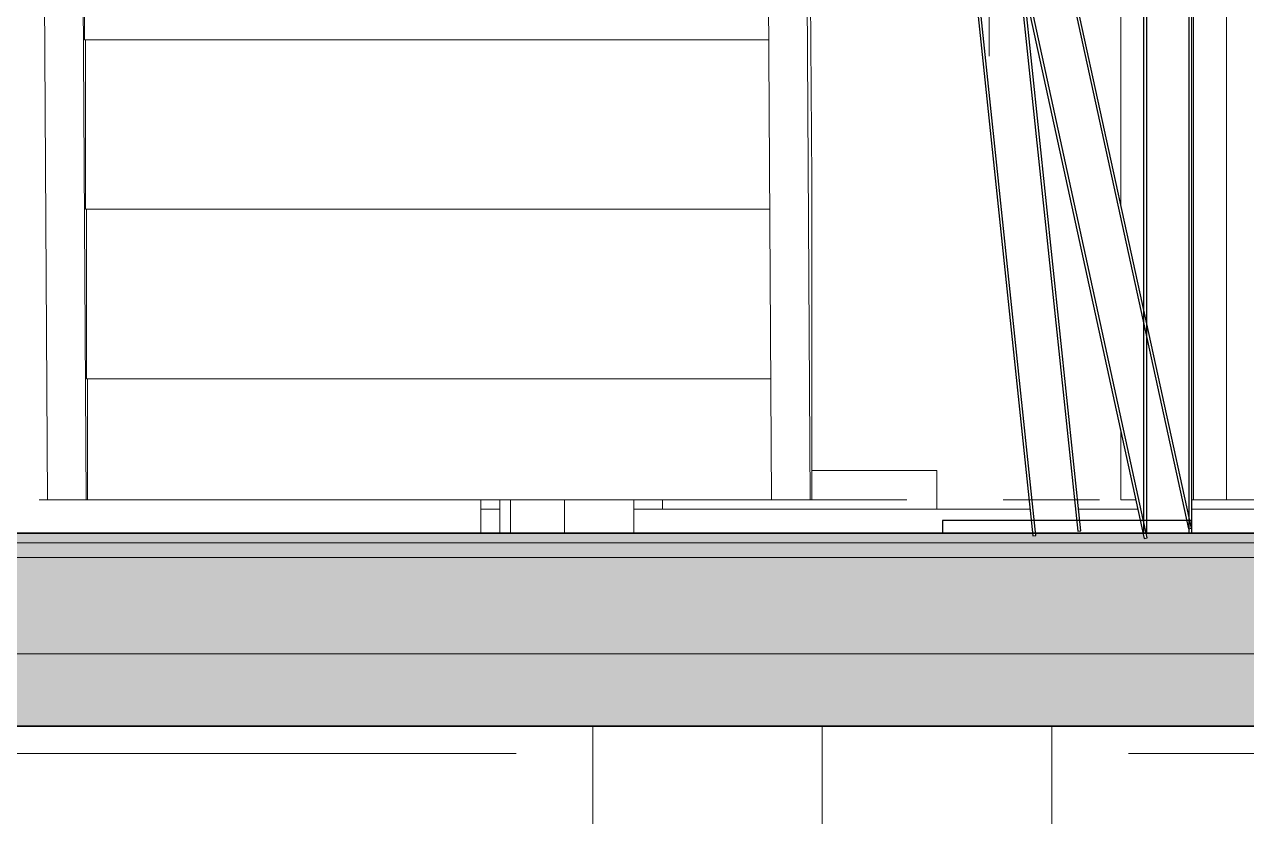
# Model space of a CAD drawing. Header units: metres. Extents: x 3 to 183, y -124 to 10.
# Drawn here: x 175.402 to 176.669, y -0.859 to -0.037 of the extents above; entities that cross this region are included whole.
import ezdxf

# ---------------------------------------------------------------- set-up
doc = ezdxf.new("R2010")
doc.units = ezdxf.units.M
doc.linetypes.add('Centre', pattern=[0.03175, 0.00635, -0.00475, 0.0159, -0.00475])
for name, color, linetype, lineweight in [('A-FLOR', 7, 'Continuous', 9), ('A-FLOR-LEVL', 7, 'Continuous', 9), ('A-FLOR-MCUT', 7, 'Continuous', 9), ('A-GENM', 7, 'Continuous', 9), ('C-BLDG-PADS', 7, 'Continuous', 9), ('C-TOPO', 7, 'Continuous', 9), ('P-SANR-FIXT', 7, 'Continuous', 9), ('S-COLS', 7, 'Continuous', 9), ('S-STRS', 7, 'Continuous', 9)]:
    doc.layers.add(name, color=color, linetype=linetype, lineweight=lineweight)
pattern_1 = [(90, (99.052, 0), (-0.35, 2e-17), [])]

# ---------------------------------------------------------------- blocks, each defined once
blk = doc.blocks.new('YADRAN_LASQUEMAS_ARQ_MO_000_SITIO_rvt-4-Elevación 03')
at = {"layer": 'C-TOPO', "true_color": 0xaaaaaa}
h = blk.add_hatch(dxfattribs=at)
h.set_pattern_fill('FP_102', color=253, style=0, pattern_type=2)
h.set_pattern_definition([(0, (0.0162, 0), (0.635, 0.635), [0.635, -0.635]), (0, (0.0162, 0.2381), (0.635, 0.635), [0.635, -0.635]), (0, (0.0162, 0.47625), (0.635, 0.635), [0.635, -0.635]), (90, (0.09555, 0.5556), (-0.635, 0.635), [0.635, -0.635]), (90, (0.3337, 0.5556), (-0.635, 0.635), [0.635, -0.635]), (90, (0.5718, 0.5556), (-0.635, 0.635), [0.635, -0.635])])
h.paths.add_polyline_path([(91.9287, -1.6982), (99.3329, -1.6982), (99.3329, -0.765), (91.9287, -0.765), (91.9287, -1.6276)])
at = {"layer": 'C-BLDG-PADS', "color": 253, "lineweight": 18, "true_color": 0xaaaaaa}
for p, q in [((99.3329, -0.59), (91.9287, -0.59)), ((91.9287, -0.69), (99.3329, -0.69))]:
    blk.add_line(p, q, dxfattribs=at)
blk = doc.blocks.new('M_Cercha-Bodega - M_Cercha-Bodega-V565-Elevación 03')
at = {"layer": 'A-GENM', "true_color": 0x008040}
h = blk.add_hatch(dxfattribs=at)
h.set_pattern_fill('FP_107', color=116, style=0, pattern_type=2)
h.set_pattern_definition(pattern_1)
h.paths.add_polyline_path([(98.9183, -0.5516), (98.9542, -0.5516), (98.8884, 0.0676), (98.8174, 0.3933), (98.9175, -0.5516)])
h.paths.add_polyline_path([(98.8837, 0.119), (98.8511, 0.4289), (98.8298, 0.4289), (98.8298, 0.4352), (98.8505, 0.4352), (98.8465, 0.4725), (98.8298, 0.4733), (98.8298, 0.4789), (98.8459, 0.4789), (98.8363, 0.5698), (98.811, 0.4539), (98.8113, 0.4509), (98.8795, 0.1383)])
h.paths.add_polyline_path([(98.8088, 0.4749), (98.8342, 0.5897), (98.7623, 1.2738), (98.7248, 1.2738), (98.8084, 0.479)])
h = blk.add_hatch(dxfattribs=at)
h.set_pattern_fill('FP_108', color=116, style=0, pattern_type=2)
h.set_pattern_definition(pattern_1)
h.paths.add_polyline_path([(99.0681, -0.5516), (99.0333, -0.392), (99.0337, -0.5516), (99.0369, -0.5516)])
h.paths.add_polyline_path([(99.0269, -0.5378), (99.0269, -0.3629), (98.8605, 0.4002), (98.896, 0.0624), (99.0181, -0.4974)])
h.paths.add_polyline_path([(98.8505, 0.4352), (98.8506, 0.4352), (98.8501, 0.4384)])
h.paths.add_polyline_path([(98.8534, 0.4789), (98.8544, 0.4789), (99.0269, 1.2588), (99.0269, 1.2738), (98.9921, 1.2738), (98.8407, 0.5894), (98.8523, 0.4789)])
h = blk.add_hatch(dxfattribs=at)
h.set_pattern_fill('FP_107', color=116, style=0, pattern_type=2)
h.set_pattern_definition(pattern_1)
h.paths.add_polyline_path([(99.0681, -0.5516), (99.0681, -0.5516), (99.0656, -0.54)])
h.paths.add_polyline_path([(99.0706, -0.5331), (99.0706, 1.2738), (99.0368, 1.2738), (99.0333, 1.2581), (99.0333, 0.4789), (99.0519, 0.4789), (99.0519, 0.4725), (99.0333, 0.4725), (99.0333, 0.4352), (99.0519, 0.4344), (99.0519, 0.4289), (99.0333, 0.4289), (99.0337, -0.3641), (99.0702, -0.5312)])
at = {"layer": 'A-GENM', "lineweight": 25}
for p, q in [((99.0269, 5.4522), (99.0269, -0.565)), ((99.0301, -0.565), (99.0301, 5.4522)), ((99.0738, 5.4522), (99.0738, -0.565)), ((99.0769, -0.565), (99.0769, 5.4522)), ((98.2908, 5.343), (98.912, -0.5676)), ((98.9151, -0.5673), (98.2939, 5.3433)), ((98.3373, 5.3479), (98.9585, -0.5627)), ((98.9617, -0.5624), (98.3405, 5.3482)), ((98.8042, 0.4539), (99.0275, -0.5703)), ((99.0306, -0.5696), (98.8074, 0.4539)), ((98.8521, 0.4538), (99.0733, -0.5604)), ((99.0764, -0.5597), (98.8554, 0.4538)), ((98.8182, -0.5516), (98.8182, -0.565)), ((99.0769, -0.5516), (98.8182, -0.5516)), ((99.0769, -0.565), (99.0769, -0.5516)), ((98.8182, -0.565), (99.0769, -0.565)), ((98.912, -0.5676), (98.9151, -0.5673)), ((98.9585, -0.5627), (98.9617, -0.5624)), ((99.0269, -0.565), (99.0301, -0.565)), ((99.0275, -0.5703), (99.0306, -0.5696)), ((99.0733, -0.5604), (99.0764, -0.5597)), ((99.0738, -0.565), (99.0769, -0.565))]:
    blk.add_line(p, q, dxfattribs=at)
blk = doc.blocks.new('YADRAN_LASQUEMAS_ARQ_MO_006_E02_rvt-4-Elevación 03')
at = {"layer": 'A-FLOR', "lineweight": 5, "true_color": 0x9a9a9a}
blk.add_hatch(color=253, dxfattribs=at).paths.add_polyline_path([(96.3742, -0.575), (99.3329, -0.575), (99.3328, -0.565), (99.0296, -0.565), (99.0306, -0.5696), (99.0273, -0.5693), (99.0264, -0.565), (98.9149, -0.565), (98.9151, -0.5673), (98.9119, -0.5669), (98.9117, -0.565), (92.2614, -0.565), (92.2602, -0.5677), (92.258, -0.5671), (92.2573, -0.565), (92.2142, -0.565), (92.2144, -0.5681), (92.2114, -0.5676), (92.211, -0.565), (91.9287, -0.565), (91.9287, -0.575), (96.318, -0.575)])
at = {"layer": 'A-FLOR', "true_color": 0x9a9a9a}
blk.add_hatch(color=253, dxfattribs=at).paths.add_polyline_path([(99.2088, -0.765), (99.3329, -0.765), (99.3329, -0.575), (91.9287, -0.575), (91.9287, -0.765), (99.1672, -0.765)])
at = {"layer": 'A-FLOR', "color": 8, "true_color": 0x808080}
for p, q in [((98.3393, -0.54), (98.3592, -0.54)), ((98.4981, -0.54), (98.9091, -0.54)), ((98.9594, -0.54), (99.021, -0.54)), ((99.0769, -0.54), (99.2005, -0.54))]:
    blk.add_line(p, q, dxfattribs=at)
at = {"layer": 'A-FLOR', "lineweight": 35}
for p, q in [((99.3329, -0.565), (91.9287, -0.565)), ((91.9287, -0.765), (99.3329, -0.765))]:
    blk.add_line(p, q, dxfattribs=at)
at = {"layer": 'A-FLOR-MCUT'}
blk.add_line((99.3329, -0.575), (91.9287, -0.575), dxfattribs=at)
at = {"layer": 'A-GENM', "color": 8, "lineweight": 9, "true_color": 0x808080}
blk.add_blockref('M_Cercha-Bodega - M_Cercha-Bodega-V565-Elevación 03', (0, 0), dxfattribs=at)
blk = doc.blocks.new('M_RVR_Las Quemas_Camara - M_RVR_Las Quemas_Camara-2186312-Elevación 03')
at = {"layer": 'P-SANR-FIXT', "color": 8, "lineweight": 18, "true_color": 0x808080}
for p, q in [((98.6826, -0.5), (98.8125, -0.5)), ((98.8125, -0.5), (98.8125, -0.54)), ((98.5278, -0.54), (98.5278, -0.5305))]:
    blk.add_line(p, q, dxfattribs=at)
blk = doc.blocks.new('M_Tanque Ensilaje - M_Tanque Ensilaje-2194159-Elevación 03')
at = {"layer": 'P-SANR-FIXT', "color": 8, "lineweight": 18, "true_color": 0x808080}
for p, q in [((98.3592, -0.565), (98.3592, -0.5305)), ((98.3701, -0.5305), (98.3701, -0.565)), ((98.4263, -0.565), (98.4263, -0.5305)), ((98.4981, -0.565), (98.4981, -0.5305))]:
    blk.add_line(p, q, dxfattribs=at)
blk = doc.blocks.new('M_Las quemas_Estanque ensilaje 02 - M_Las quemas_Estanque ensilaje 02-2195487-Elevación 03')
at = {"layer": 'P-SANR-FIXT', "color": 8, "lineweight": 18, "true_color": 0x808080}
blk.add_line((98.3394, -0.565), (98.3394, -0.5305), dxfattribs=at)
blk = doc.blocks.new('FCA_N_Columna de acero - 75 x 75 mm-V612-Elevación 03')
at = {"layer": 'S-COLS'}
for p, q in [((99.1128, -0.5305), (99.1128, 1.2738)), ((99.1003, -0.5305), (99.0787, -0.5305)), ((99.1003, -0.5305), (99.1124, -0.5305)), ((99.1128, -0.5305), (99.1124, -0.5305))]:
    blk.add_line(p, q, dxfattribs=at)
blk = doc.blocks.new('FCA_N_Columna de acero - 75 x 75 mm-V613-Elevación 03')
at = {"layer": 'S-COLS'}
for p, q in [((99.0787, -0.5305), (99.0787, 1.2738)), ((99.0032, 1.1222), (99.0032, 0.4789)), ((99.0032, 0.4289), (99.0032, -0.2243)), ((99.0032, -0.459), (99.0032, -0.5305)), ((99.0032, -0.5305), (99.0151, -0.5305)), ((99.019, -0.5305), (99.0151, -0.5305)), ((99.0772, -0.5305), (99.0782, -0.5305)), ((99.0787, -0.5305), (99.0782, -0.5305))]:
    blk.add_line(p, q, dxfattribs=at)

msp = doc.modelspace()

# ---------------------------------------------------------------- linework, layer by layer
at = {"layer": 'A-FLOR-LEVL', "color": 253, "linetype": 'Centre', "true_color": 0xaaaaaa}
msp.add_line((154.2169, -0.5305), (179.0332, -0.5305), dxfattribs=at)
at = {"layer": 'S-STRS'}
for p, q in [((176.2094, 1.2738), (176.2183, -0.1981)), ((175.4257, -0.5305), (175.4167, 0.9525)), ((175.4567, 0.9525), (175.4657, -0.5305)), ((176.1767, -0.5305), (176.1677, 0.9525)), ((176.2077, 0.9525), (176.2167, -0.5305)), ((175.464, -0.0534), (175.464, 0.1224)), ((176.1738, -0.0534), (175.464, -0.0534)), ((175.4651, -0.2291), (175.4651, -0.0534)), ((176.2183, -0.1981), (176.2183, -0.5305)), ((176.1749, -0.2291), (175.4651, -0.2291)), ((175.4662, -0.4048), (175.4662, -0.2291)), ((176.1759, -0.4048), (175.4662, -0.4048)), ((175.4672, -0.5305), (175.4672, -0.4048)), ((175.4657, -0.5305), (175.4257, -0.5305)), ((175.4674, -0.5305), (175.4657, -0.5305)), ((176.1767, -0.5305), (175.4672, -0.5305)), ((176.2167, -0.5305), (176.1767, -0.5305)), ((176.2183, -0.5305), (176.2167, -0.5305))]:
    msp.add_line(p, q, dxfattribs=at)

# ---------------------------------------------------------------- block references
at = {"lineweight": 5}
for name in ['YADRAN_LASQUEMAS_ARQ_MO_006_E02_rvt-4-Elevación 03', 'YADRAN_LASQUEMAS_ARQ_MO_000_SITIO_rvt-4-Elevación 03']:
    msp.add_blockref(name, (77.5357, 0), dxfattribs=at)
at = {"layer": 'P-SANR-FIXT', "color": 8, "lineweight": 18, "true_color": 0x808080}
for name in ['M_Tanque Ensilaje - M_Tanque Ensilaje-2194159-Elevación 03', 'M_Las quemas_Estanque ensilaje 02 - M_Las quemas_Estanque ensilaje 02-2195487-Elevación 03', 'M_RVR_Las Quemas_Camara - M_RVR_Las Quemas_Camara-2186312-Elevación 03']:
    msp.add_blockref(name, (77.5357, 0), dxfattribs=at)
at = {"layer": 'S-COLS'}
for name in ['FCA_N_Columna de acero - 75 x 75 mm-V613-Elevación 03', 'FCA_N_Columna de acero - 75 x 75 mm-V612-Elevación 03']:
    msp.add_blockref(name, (77.5357, 0), dxfattribs=at)

doc.saveas('drawing.dxf')
